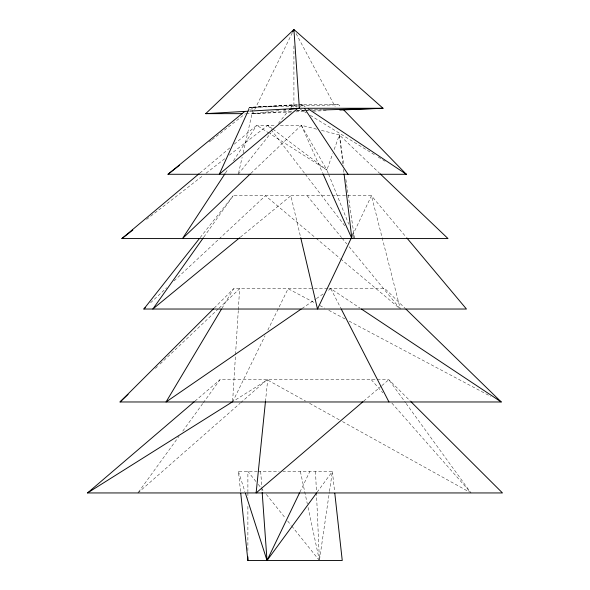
<?xml version="1.0" encoding="UTF-8"?>
<svg xmlns="http://www.w3.org/2000/svg" width="590" height="590" viewBox="0 0 590 590"><rect width="100%" height="100%" fill="white"/><g stroke="black" fill="none" stroke-linecap="round" stroke-linejoin="round"><path stroke-width="0.44" stroke-dasharray="2.95 2.21" d="M232.644 401.06L235.484 355.379M235.535 354.472L238.264 310.62M238.316 309.706L239.629 288.694L218.912 308.312M265.456 401.598L267.698 379.672L233.382 401.244M319.544 559.593L329.331 492.37M329.463 491.463L332.377 471.476L282.883 471.476M238.5 173.386L242.143 157.331M243.154 152.869L253.471 107.373L297.685 104.769M328.261 173.386L326.897 170.001L332.686 153.747M334.206 149.477L339.383 134.933L320.805 130.22M352.54 235.44L371.442 195.755L406.259 237.269M299.927 492.082L309.839 471.476M246.244 113.649L252.69 113.649L254.305 110.352M254.71 109.526L292.301 32.797M232.585 401.974L265.006 335.828M267.845 330.039L288.104 288.694L314.949 302.965M221.921 308.364L233.655 288.694L313.386 288.694M225.417 173.062L227.939 169.212M233.5 160.738L256.746 125.287L275.862 125.287M203.889 237.01L233.146 195.755L371.442 195.755L400.33 309.027M138.458 492.2L178.991 436.312M182.775 431.091L202.768 403.516M203.307 402.771L220.055 379.672L388.84 379.672L410.264 401.03M317.125 492.244L332.377 471.476L334.596 491.463M238.294 174.279L271.083 132.721M278.428 123.406L288.606 110.507M290.87 107.638L293.127 104.769L297.028 107.166M200.165 237.6L233.146 195.755M214.177 308.113L233.655 288.694M250.861 173.386L301.335 125.287L317.265 129.328M155.443 368.433L157.449 366.53M160.126 364.001L218.248 308.946M150.583 302.773L166.704 287.75M174.094 280.87L218.425 239.562M219.096 238.935L265.441 195.755L315.326 237.645M137.92 492.945L240.078 403.295M240.772 402.69L266.997 379.672L305.546 401.075M194.951 401.134L220.055 379.672M363.691 401.134L381.155 386.229M381.855 385.631L388.84 379.672L405.596 402.771M199.855 173.077L230.063 147.707M234.274 144.167L256.746 125.287L269.084 133.148M300.008 106.539L302.11 104.769L305.178 106.82M240.337 237.209L290.855 195.755L300.502 236.782M248.338 108.531L249.754 107.373L293.127 104.769M209.288 141.961L211.463 140.258M212.186 139.69L245.506 113.605M250.58 109.637L253.471 107.373L249.754 107.373L299.359 104.909M146.578 219.406L203.203 175.444M206.109 173.195L224.989 158.54M229.34 155.155L267.816 125.287L272.197 128.598M301.955 308.533L315.62 299.137M316.38 298.614L323.209 293.916M328.527 290.258L330.806 288.694L359.974 308.083M291.246 112.056L252.69 113.649L279.24 110.588M252.69 113.649L292.979 111.045M296.637 110.809L304.882 110.278M305.797 110.212L308.541 110.035M309.455 109.976L322.28 109.15M300.273 104.865L302.11 104.769L303.621 107.063M295.833 111.864L305.015 111.488M313.275 111.149L326.13 110.618M249.754 107.373L338.719 104.769L340.629 106.738M296.674 110.654L304.942 110.426M305.863 110.396L308.614 110.323M312.294 110.219L323.32 109.917M298.599 104.769L338.719 104.769M280.412 125.287L301.335 125.287L326.897 170.001L269.851 133.642M314.308 288.694L328.055 288.694M328.969 288.694L384.99 288.694L405.352 308.533M240.55 491.463L238.434 471.476L257.129 471.476M258.014 471.476L279.195 471.476M319.832 305.554L324.714 308.15M328.785 310.31L345.054 318.961M349.118 321.122L490.666 396.355M309.566 403.309L339.28 419.807M342.495 421.592L469.389 492.053M300.155 109.084L306.394 112.919M310.303 115.316L374.303 154.624M378.205 157.021L386.007 161.815M272.927 129.151L326.897 170.001M316.026 238.235L339.914 258.295M340.614 258.885L399.629 308.437M342.893 164.02L339.383 134.933L379.37 173.077M371.257 379.672L382.814 392.793M391.937 403.154L470.392 492.259M307.169 195.755L341.522 237.527M342.104 238.235L346.765 243.899M349.096 246.731L399.747 308.319M255.964 481.529L247.889 471.476L247.889 491.669M258.272 484.397L260.574 487.266M261.156 487.989L264.04 491.573M266.348 494.45L285.383 518.138M287.684 521.014L291.15 525.321M291.726 526.037L318.836 559.785M267.816 125.287L270.618 128.945M271.179 129.675L304.75 173.519M305.31 174.257L346.16 227.6M352.311 235.639L353.993 237.836M406.134 403.516L470.997 492.945M296.084 33.556L335.142 106.635M330.806 288.694L340.843 308.253M301.335 125.287L322.671 173.113M328.601 174.234L348.749 224.178M352.503 233.485L354.207 237.718M238.434 471.476L244.88 491.551M300.384 471.476L307.302 503.845M308.069 507.444L319.219 559.6M339.383 134.933L343.911 165.842M345.902 179.478L354.553 238.567M343.55 169.478L343.985 173.113M260.692 471.476L261.798 487.075M261.864 487.996L262.122 491.669M315.532 471.476L316.41 491.669M316.454 492.584L319.374 559.586M293.916 45.932L293.916 107.992M247.889 492.584L247.889 498.093M247.889 506.353L247.889 551.326"/><path stroke-width="0.89" d="M265.456 401.598L256.126 492.945L362.998 401.731M248.995 109.039L219.281 174.279L297.198 108.892M351.36 237.925L317.494 309.027L300.716 237.674M299.528 492.908L267.019 560.5L245.44 493.292M292.706 31.978L293.916 29.5L383.043 108.265L339.899 110.042M221.449 309.145L166.048 401.974L301.195 309.057M224.908 173.836L182.458 238.567L250.197 174.013M203.358 237.763L152.825 309.027L239.629 237.792M316.579 492.989L267.019 560.5L262.189 492.584M406.849 237.969L466.454 309.027L143.872 309.027L199.597 238.323M406.009 309.175L501.242 401.974L120.035 401.974L213.528 308.762M242.564 113.649L205.733 113.649L293.916 29.5L299.381 108.265L383.043 108.265L323.32 109.917M120.035 401.974L128.052 394.378M143.872 309.027L145.214 307.781M410.913 401.679L502.466 492.945L87.534 492.945L194.25 401.731M380.034 173.718L448.002 238.567L121.894 238.567L199.155 173.667M343.181 109.364L406.303 174.279L167.995 174.279L244.784 111.444M167.995 174.279L179.589 165.207M121.894 238.567L132.787 230.115M87.534 492.945L232.6 401.738M283.812 110.057L285.649 109.843M289.306 109.423L299.381 108.265L249.799 111.112M205.733 113.649L247.962 111.222M240.75 493.277L247.889 560.5L342.252 560.5L334.796 493.277M404.74 173.32L406.303 174.279L308.238 108.862M361.515 309.108L501.242 401.974M304.632 108.59L348.026 174.279M341.263 309.072L388.95 401.974M323.047 173.954L351.869 238.567L344.095 174.021M247.889 556.827L247.889 560.5"/></g></svg>
